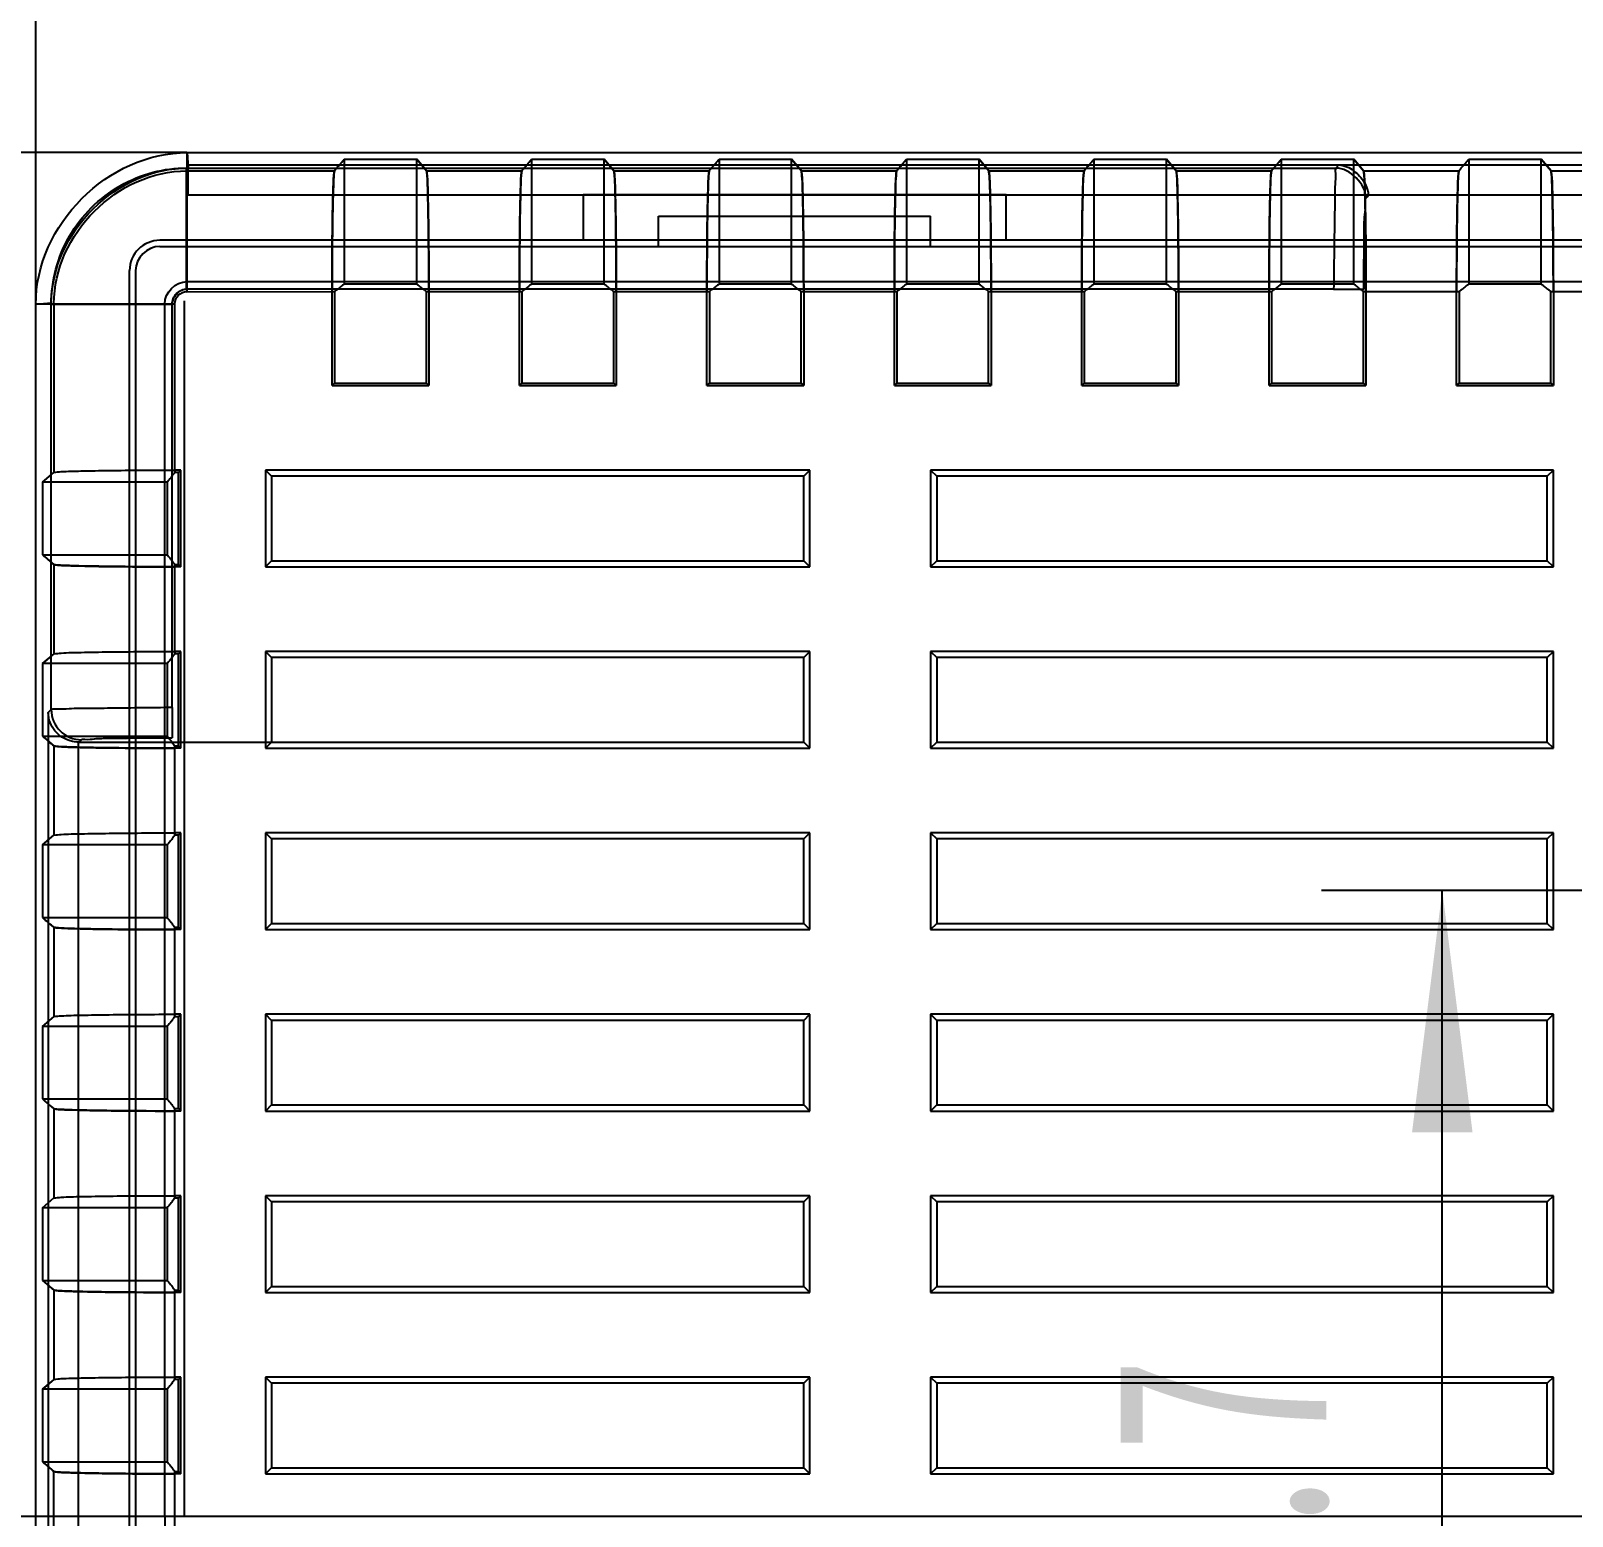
# Model space of a CAD drawing. Header units: millimetres. Extents: x 29 to 396, y -34 to 225.
# Drawn here: x 61.98 to 87.48, y 148.59 to 173.16 of the extents above; entities that cross this region are included whole.
import ezdxf

# ---------------------------------------------------------------- set-up
doc = ezdxf.new("R2010")
doc.units = ezdxf.units.MM
doc.linetypes.add('EB_DASHDOT', pattern=[39, 30, -3, 3, -3])
doc.layers.get('0').update_dxf_attribs({"lineweight": 0})
for name, color, linetype, lineweight in [('CAXA0', 7, 'Continuous', 70), ('CAXA1', 1, 'EB_DASHDOT', 25), ('CAXA4', 3, 'Continuous', 25)]:
    doc.layers.add(name, color=color, linetype=linetype, lineweight=lineweight)
doc.styles.add('标准', font='', dxfattribs={"width": 0.667})
doc.styles.get('标准').set_extended_font_data('FangSong_GB2312')
doc.dimstyles.new('标准', dxfattribs={"dimtxt": 3.5, "dimasz": 4, "dimexe": 2, "dimexo": 0, "dimtad": 1, "dimdsep": 46, "dimtxsty": '标准', "dimcen": 0, "dimdle": 6, "dimazin": 2, "dimtfac": 1, "dimtdec": 3, "dimtmove": 0, "dimatfit": 3, "dimfxl": 0, "dimtolj": 1, "dimtzin": 0, "dimarcsym": 0})

# ---------------------------------------------------------------- blocks, each defined once
blk = doc.blocks.new('*CAXBLOCK01')
at = {"layer": 'CAXA0', "linetype": 'Continuous', "lineweight": 25}
for points in [[(62.064, 175.714), (66.064, 175.214), (66.064, 176.214)], [(127.164, 175.714), (123.164, 175.214), (123.164, 176.214)]]:
    blk.add_hatch(color=0, dxfattribs=at).paths.add_polyline_path(points, flags=0)
at = {"layer": 'CAXA0', "color": 0, "linetype": 'Continuous', "lineweight": 25}
for p, q in [((62.064, 168.641), (62.064, 177.714)), ((127.164, 168.641), (127.164, 177.714)), ((62.064, 175.714), (127.164, 175.714))]:
    blk.add_line(p, q, dxfattribs=at)
at = {"layer": 'CAXA0', "color": 0, "linetype": 'Continuous', "lineweight": 25, "insert": (90.89, 181.134), "char_height": 3.5, "attachment_point": 1, "style": '标准'}
blk.add_mtext('\\fFangSong_GB2312|b0|i0|p34;65.1', dxfattribs=at)
blk = doc.blocks.new('*CAXBLOCK12')
at = {"layer": 'CAXA0', "linetype": 'Continuous', "lineweight": 25}
for points in [[(59.877, 171.141), (59.377, 167.141), (60.377, 167.141)], [(59.877, 126.041), (59.377, 130.041), (60.377, 130.041)]]:
    blk.add_hatch(color=0, dxfattribs=at).paths.add_polyline_path(points, flags=0)
at = {"layer": 'CAXA0', "color": 0, "linetype": 'Continuous', "lineweight": 25}
for p, q in [((64.564, 171.141), (57.877, 171.141)), ((59.877, 171.141), (59.877, 126.041)), ((64.564, 126.041), (57.877, 126.041))]:
    blk.add_line(p, q, dxfattribs=at)
at = {"layer": 'CAXA0', "color": 0, "linetype": 'Continuous', "lineweight": 25, "insert": (54.457, 144.868), "char_height": 3.5, "attachment_point": 1, "rotation": 90, "style": '标准'}
blk.add_mtext('\\fFangSong_GB2312|b0|i0|p34;45.1', dxfattribs=at)
blk = doc.blocks.new('*CAXBLOCK56')
at = {"layer": 'CAXA0', "linetype": 'Continuous', "lineweight": 25}
for points in [[(85.327, 158.941), (85.827, 154.941), (84.827, 154.941)], [(85.327, 138.241), (85.827, 142.241), (84.827, 142.241)]]:
    blk.add_hatch(color=0, dxfattribs=at).paths.add_polyline_path(points, flags=0)
at = {"layer": 'CAXA0', "color": 0, "linetype": 'Continuous', "lineweight": 25}
for p, q in [((88.764, 158.941), (83.327, 158.941)), ((85.327, 138.241), (85.327, 158.941)), ((88.764, 138.241), (83.327, 138.241))]:
    blk.add_line(p, q, dxfattribs=at)
at = {"layer": 'CAXA0', "color": 0, "linetype": 'Continuous', "lineweight": 25, "insert": (79.907, 144.868), "char_height": 3.5, "attachment_point": 1, "rotation": 90, "style": '标准'}
blk.add_mtext('\\fFangSong_GB2312|b0|i0|p34;20.7', dxfattribs=at)

msp = doc.modelspace()

# ---------------------------------------------------------------- linework, layer by layer
at = {"color": 0, "linetype": 'Continuous', "lineweight": 25}
for p, q in [((64.564, 171.141), (64.564, 170.84)), ((64.564, 171.141), (124.664, 171.141)), ((64.589, 170.886), (64.573, 171.141)), ((64.567, 168.886), (64.555, 170.886)), ((64.555, 168.886), (64.555, 170.886)), ((64.555, 170.886), (83.564, 170.886)), ((64.564, 170.84), (64.564, 168.841)), ((64.564, 170.84), (67.001, 170.84)), ((64.585, 170.437), (64.585, 170.937)), ((64.585, 170.937), (120.095, 170.937)), ((67.164, 171.032), (67.164, 168.968)), ((67.164, 171.032), (68.364, 171.032)), ((68.364, 168.968), (68.364, 171.032)), ((68.526, 170.84), (68.364, 171.032)), ((68.364, 171.032), (68.526, 170.84)), ((68.526, 170.84), (70.101, 170.84)), ((70.264, 171.032), (70.264, 168.968)), ((70.264, 171.032), (71.464, 171.032)), ((71.464, 168.968), (71.464, 171.032)), ((71.626, 170.84), (71.464, 171.032)), ((71.464, 171.032), (71.626, 170.84)), ((71.626, 170.84), (73.201, 170.84)), ((73.364, 171.032), (73.364, 168.968)), ((73.364, 171.032), (74.564, 171.032)), ((74.564, 168.968), (74.564, 171.032)), ((74.726, 170.84), (74.564, 171.032)), ((74.564, 171.032), (74.726, 170.84)), ((74.726, 170.84), (76.301, 170.84)), ((76.464, 171.032), (76.464, 168.968)), ((76.464, 171.032), (77.664, 171.032)), ((77.664, 168.968), (77.664, 171.032)), ((77.826, 170.84), (77.664, 171.032)), ((77.664, 171.032), (77.826, 170.84)), ((77.826, 170.84), (79.401, 170.84)), ((79.564, 171.032), (79.564, 168.968)), ((79.564, 171.032), (80.764, 171.032)), ((80.764, 168.968), (80.764, 171.032)), ((80.926, 170.84), (80.764, 171.032)), ((80.764, 171.032), (80.926, 170.84)), ((80.926, 170.84), (82.501, 170.84)), ((82.664, 171.032), (82.664, 168.968)), ((82.664, 171.032), (83.864, 171.032)), ((83.564, 170.886), (83.615, 170.937)), ((83.864, 168.968), (83.864, 171.032)), ((84.026, 170.84), (83.864, 171.032)), ((83.864, 171.032), (84.026, 170.84)), ((84.026, 170.84), (85.601, 170.84)), ((85.764, 171.032), (85.764, 168.968)), ((85.764, 171.032), (86.964, 171.032)), ((86.964, 168.968), (86.964, 171.032)), ((87.126, 170.84), (86.964, 171.032)), ((86.964, 171.032), (87.126, 170.84)), ((87.126, 170.84), (87.807, 170.84)), ((119.608, 170.437), (64.585, 170.437)), ((71.114, 170.441), (71.114, 169.691)), ((78.114, 170.441), (71.114, 170.441)), ((78.114, 169.691), (78.114, 170.441)), ((84.064, 170.386), (84.104, 170.426)), ((72.364, 169.591), (72.364, 170.091)), ((72.364, 170.091), (76.864, 170.091)), ((76.864, 169.591), (76.864, 170.091)), ((125.114, 169.691), (64.114, 169.691)), ((64.114, 169.591), (125.114, 169.591)), ((63.614, 127.991), (63.614, 169.191)), ((63.714, 169.191), (63.714, 148.591)), ((64.349, 168.756), (64.431, 168.845)), ((64.431, 168.845), (64.498, 168.876)), ((64.498, 168.876), (64.571, 168.886)), ((83.53, 168.886), (64.555, 168.886)), ((64.564, 169.008), (89.114, 169.008)), ((64.564, 168.841), (67.004, 168.843)), ((66.964, 167.291), (66.964, 168.941)), ((67.004, 168.843), (67.004, 167.331)), ((68.364, 168.968), (67.164, 168.968)), ((68.523, 167.331), (68.523, 168.843)), ((68.523, 168.843), (70.104, 168.843)), ((68.564, 168.941), (68.564, 167.291)), ((70.064, 167.291), (70.064, 168.941)), ((70.104, 168.843), (70.104, 167.331)), ((71.464, 168.968), (70.264, 168.968)), ((71.623, 167.331), (71.623, 168.843)), ((71.623, 168.843), (73.204, 168.843)), ((71.664, 168.941), (71.664, 167.291)), ((73.164, 167.291), (73.164, 168.941)), ((73.204, 168.843), (73.204, 167.331)), ((74.564, 168.968), (73.364, 168.968)), ((74.723, 167.331), (74.723, 168.843)), ((74.723, 168.843), (76.304, 168.843)), ((74.764, 168.941), (74.764, 167.291)), ((76.264, 167.291), (76.264, 168.941)), ((76.304, 168.843), (76.304, 167.331)), ((77.664, 168.968), (76.464, 168.968)), ((77.823, 167.331), (77.823, 168.843)), ((77.823, 168.843), (79.404, 168.843)), ((77.864, 168.941), (77.864, 167.291)), ((79.364, 167.291), (79.364, 168.941)), ((79.404, 168.843), (79.404, 167.331)), ((80.764, 168.968), (79.564, 168.968)), ((80.923, 167.331), (80.923, 168.843)), ((80.923, 168.843), (82.504, 168.843)), ((80.964, 168.941), (80.964, 167.291)), ((82.464, 167.291), (82.464, 168.941)), ((82.504, 168.843), (82.504, 167.331)), ((83.864, 168.968), (82.664, 168.968)), ((83.53, 168.886), (84.03, 168.886)), ((84.023, 167.331), (84.023, 168.843)), ((84.023, 168.843), (85.604, 168.843)), ((84.064, 168.941), (84.064, 167.291)), ((85.564, 167.291), (85.564, 168.941)), ((85.604, 168.843), (85.604, 167.331)), ((86.964, 168.968), (85.764, 168.968)), ((87.123, 167.331), (87.123, 168.843)), ((87.123, 168.843), (88.814, 168.843)), ((87.164, 168.941), (87.164, 167.291)), ((62.319, 168.65), (62.064, 168.632)), ((62.064, 128.541), (62.064, 168.641)), ((62.064, 168.641), (64.364, 168.641)), ((62.319, 161.931), (62.319, 168.65)), ((64.318, 168.632), (62.319, 168.632)), ((62.364, 168.641), (62.364, 165.853)), ((64.197, 148.591), (64.197, 168.641)), ((64.318, 168.65), (64.349, 168.756)), ((64.318, 161.964), (64.318, 168.65)), ((64.362, 165.851), (64.362, 168.641)), ((64.516, 168.688), (64.516, 148.591)), ((66.964, 167.291), (67.004, 167.331)), ((66.964, 167.291), (68.564, 167.291)), ((67.004, 167.331), (68.523, 167.331)), ((68.523, 167.331), (68.564, 167.291)), ((70.064, 167.291), (70.104, 167.331)), ((70.064, 167.291), (71.664, 167.291)), ((70.104, 167.331), (71.623, 167.331)), ((71.623, 167.331), (71.664, 167.291)), ((73.164, 167.291), (73.204, 167.331)), ((73.164, 167.291), (74.764, 167.291)), ((73.204, 167.331), (74.723, 167.331)), ((74.723, 167.331), (74.764, 167.291)), ((76.264, 167.291), (76.304, 167.331)), ((76.264, 167.291), (77.864, 167.291)), ((76.304, 167.331), (77.823, 167.331)), ((77.823, 167.331), (77.864, 167.291)), ((79.364, 167.291), (79.404, 167.331)), ((79.364, 167.291), (80.964, 167.291)), ((79.404, 167.331), (80.923, 167.331)), ((80.923, 167.331), (80.964, 167.291)), ((82.464, 167.291), (82.504, 167.331)), ((82.464, 167.291), (84.064, 167.291)), ((82.504, 167.331), (84.023, 167.331)), ((84.023, 167.331), (84.064, 167.291)), ((85.564, 167.291), (85.604, 167.331)), ((85.564, 167.291), (87.164, 167.291)), ((85.604, 167.331), (87.123, 167.331)), ((87.123, 167.331), (87.164, 167.291)), ((62.173, 165.691), (62.364, 165.854)), ((64.423, 165.851), (64.362, 165.851)), ((64.464, 165.891), (64.364, 165.891)), ((64.464, 165.891), (64.423, 165.851)), ((64.423, 164.331), (64.423, 165.851)), ((64.464, 164.291), (64.464, 165.891)), ((65.864, 165.891), (65.864, 164.291)), ((65.964, 165.791), (65.864, 165.891)), ((74.864, 165.891), (65.864, 165.891)), ((65.964, 165.791), (65.964, 164.391)), ((74.764, 165.791), (65.964, 165.791)), ((74.764, 165.791), (74.864, 165.891)), ((74.764, 164.391), (74.764, 165.791)), ((74.864, 164.291), (74.864, 165.891)), ((76.864, 165.891), (76.864, 164.291)), ((76.864, 165.891), (76.964, 165.791)), ((87.164, 165.891), (76.864, 165.891)), ((76.964, 165.791), (76.964, 164.391)), ((87.064, 165.791), (76.964, 165.791)), ((87.164, 165.891), (87.064, 165.791)), ((87.064, 164.391), (87.064, 165.791)), ((87.164, 164.291), (87.164, 165.891)), ((62.173, 165.691), (62.173, 164.491)), ((64.236, 165.691), (62.173, 165.691)), ((64.236, 165.691), (64.236, 164.491)), ((62.173, 164.491), (62.364, 164.329)), ((62.173, 164.491), (64.236, 164.491)), ((62.364, 164.329), (62.364, 162.853)), ((64.464, 164.291), (64.264, 164.291)), ((64.362, 162.851), (64.362, 164.331)), ((64.362, 164.331), (64.423, 164.331)), ((64.464, 164.291), (64.423, 164.331)), ((65.964, 164.391), (65.864, 164.291)), ((65.864, 164.291), (74.864, 164.291)), ((65.964, 164.391), (74.764, 164.391)), ((74.764, 164.391), (74.864, 164.291)), ((76.864, 164.291), (76.964, 164.391)), ((76.864, 164.291), (87.164, 164.291)), ((76.964, 164.391), (87.064, 164.391)), ((87.164, 164.291), (87.064, 164.391)), ((62.173, 162.691), (62.365, 162.854)), ((62.364, 162.853), (62.173, 162.691)), ((62.173, 162.691), (62.173, 161.491)), ((64.236, 162.691), (62.173, 162.691)), ((64.236, 162.691), (64.236, 161.491)), ((64.423, 162.851), (64.362, 162.851)), ((64.464, 162.891), (64.364, 162.891)), ((64.464, 162.891), (64.423, 162.851)), ((64.423, 161.331), (64.423, 162.851)), ((64.464, 161.291), (64.464, 162.891)), ((65.864, 162.891), (65.864, 161.291)), ((65.964, 162.791), (65.864, 162.891)), ((74.864, 162.891), (65.864, 162.891)), ((65.964, 162.791), (65.964, 161.391)), ((74.764, 162.791), (65.964, 162.791)), ((74.764, 162.791), (74.864, 162.891)), ((74.764, 161.391), (74.764, 162.791)), ((74.864, 161.291), (74.864, 162.891)), ((76.864, 162.891), (76.864, 161.291)), ((76.864, 162.891), (76.964, 162.791)), ((87.164, 162.891), (76.864, 162.891)), ((76.964, 162.791), (76.964, 161.391)), ((87.064, 162.791), (76.964, 162.791)), ((87.164, 162.891), (87.064, 162.791)), ((87.064, 161.391), (87.064, 162.791)), ((87.164, 161.291), (87.164, 162.891)), ((62.268, 161.88), (62.319, 161.931)), ((64.318, 161.964), (64.318, 161.465)), ((62.268, 161.88), (62.268, 135.302)), ((62.173, 161.491), (62.364, 161.329)), ((62.173, 161.491), (64.236, 161.491)), ((62.768, 161.391), (67.934, 161.391)), ((62.768, 135.791), (62.768, 161.391)), ((62.779, 161.391), (62.819, 161.431)), ((65.964, 161.391), (65.864, 161.291)), ((67.934, 161.391), (74.764, 161.391)), ((74.764, 161.391), (74.864, 161.291)), ((76.864, 161.291), (76.964, 161.391)), ((76.964, 161.391), (87.064, 161.391)), ((87.164, 161.291), (87.064, 161.391)), ((62.364, 161.329), (62.364, 159.854)), ((64.464, 161.291), (64.264, 161.291)), ((64.362, 159.851), (64.362, 161.331)), ((64.362, 161.331), (64.423, 161.331)), ((64.464, 161.291), (64.423, 161.331)), ((65.864, 161.291), (74.864, 161.291)), ((76.864, 161.291), (87.164, 161.291)), ((62.173, 159.691), (62.364, 159.854)), ((64.423, 159.851), (64.362, 159.851)), ((64.464, 159.891), (64.364, 159.891)), ((64.464, 159.891), (64.423, 159.851)), ((64.423, 158.331), (64.423, 159.851)), ((64.464, 158.291), (64.464, 159.891)), ((65.864, 159.891), (65.864, 158.291)), ((65.964, 159.791), (65.864, 159.891)), ((74.864, 159.891), (65.864, 159.891)), ((74.764, 159.791), (74.864, 159.891)), ((74.864, 158.291), (74.864, 159.891)), ((76.864, 159.891), (76.864, 158.291)), ((76.864, 159.891), (76.964, 159.791)), ((87.164, 159.891), (76.864, 159.891)), ((87.164, 159.891), (87.064, 159.791)), ((87.164, 158.291), (87.164, 159.891)), ((62.173, 159.691), (62.173, 158.491)), ((64.236, 159.691), (62.173, 159.691)), ((64.236, 159.691), (64.236, 158.491)), ((65.964, 159.791), (65.964, 158.391)), ((74.764, 159.791), (65.964, 159.791)), ((74.764, 158.391), (74.764, 159.791)), ((76.964, 159.791), (76.964, 158.391)), ((87.064, 159.791), (76.964, 159.791)), ((87.064, 158.391), (87.064, 159.791)), ((62.173, 158.491), (62.364, 158.329)), ((62.173, 158.491), (64.236, 158.491)), ((62.364, 158.329), (62.364, 156.854)), ((64.362, 156.851), (64.362, 158.331)), ((64.362, 158.331), (64.423, 158.331)), ((64.464, 158.291), (64.423, 158.331)), ((65.964, 158.391), (65.864, 158.291)), ((65.964, 158.391), (74.764, 158.391)), ((74.764, 158.391), (74.864, 158.291)), ((76.864, 158.291), (76.964, 158.391)), ((76.964, 158.391), (87.064, 158.391)), ((87.164, 158.291), (87.064, 158.391)), ((64.464, 158.291), (64.264, 158.291)), ((65.864, 158.291), (74.864, 158.291)), ((76.864, 158.291), (87.164, 158.291)), ((62.173, 156.691), (62.365, 156.854)), ((62.364, 156.853), (62.173, 156.691)), ((64.423, 156.851), (64.362, 156.851)), ((64.464, 156.891), (64.364, 156.891)), ((64.464, 156.891), (64.423, 156.851)), ((64.423, 155.331), (64.423, 156.851)), ((64.464, 155.291), (64.464, 156.891)), ((65.864, 156.891), (65.864, 155.291)), ((65.964, 156.791), (65.864, 156.891)), ((74.864, 156.891), (65.864, 156.891)), ((65.964, 156.791), (65.964, 155.391)), ((74.764, 156.791), (65.964, 156.791)), ((74.764, 156.791), (74.864, 156.891)), ((74.764, 155.391), (74.764, 156.791)), ((74.864, 155.291), (74.864, 156.891)), ((76.864, 156.891), (76.864, 155.291)), ((76.864, 156.891), (76.964, 156.791)), ((87.164, 156.891), (76.864, 156.891)), ((76.964, 156.791), (76.964, 155.391)), ((87.064, 156.791), (76.964, 156.791)), ((87.164, 156.891), (87.064, 156.791)), ((87.064, 155.391), (87.064, 156.791)), ((87.164, 155.291), (87.164, 156.891)), ((62.173, 156.691), (62.173, 155.491)), ((64.236, 156.691), (62.173, 156.691)), ((64.236, 156.691), (64.236, 155.491)), ((62.173, 155.491), (62.364, 155.329)), ((62.173, 155.491), (64.236, 155.491)), ((62.364, 155.329), (62.364, 153.854)), ((64.464, 155.291), (64.264, 155.291)), ((64.362, 153.851), (64.362, 155.331)), ((64.362, 155.331), (64.423, 155.331)), ((64.464, 155.291), (64.423, 155.331)), ((65.964, 155.391), (65.864, 155.291)), ((65.864, 155.291), (74.864, 155.291)), ((65.964, 155.391), (74.764, 155.391)), ((74.764, 155.391), (74.864, 155.291)), ((76.864, 155.291), (76.964, 155.391)), ((76.864, 155.291), (87.164, 155.291)), ((76.964, 155.391), (87.064, 155.391)), ((87.164, 155.291), (87.064, 155.391)), ((62.173, 153.691), (62.364, 153.854)), ((64.423, 153.851), (64.362, 153.851)), ((64.464, 153.891), (64.364, 153.891)), ((64.464, 153.891), (64.423, 153.851)), ((64.423, 152.331), (64.423, 153.851)), ((64.464, 152.291), (64.464, 153.891)), ((65.864, 153.891), (65.864, 152.291)), ((65.964, 153.791), (65.864, 153.891)), ((74.864, 153.891), (65.864, 153.891)), ((65.964, 153.791), (65.964, 152.391)), ((74.764, 153.791), (65.964, 153.791)), ((74.764, 153.791), (74.864, 153.891)), ((74.764, 152.391), (74.764, 153.791)), ((74.864, 152.291), (74.864, 153.891)), ((76.864, 153.891), (76.864, 152.291)), ((76.864, 153.891), (76.964, 153.791)), ((87.164, 153.891), (76.864, 153.891)), ((76.964, 153.791), (76.964, 152.391)), ((87.064, 153.791), (76.964, 153.791)), ((87.164, 153.891), (87.064, 153.791)), ((87.064, 152.391), (87.064, 153.791)), ((87.164, 152.291), (87.164, 153.891)), ((62.173, 153.691), (62.173, 152.491)), ((64.236, 153.691), (62.173, 153.691)), ((64.236, 153.691), (64.236, 152.491)), ((62.173, 152.491), (62.364, 152.329)), ((62.173, 152.491), (64.236, 152.491)), ((62.364, 152.329), (62.364, 150.854)), ((64.464, 152.291), (64.264, 152.291)), ((64.362, 150.851), (64.362, 152.331)), ((64.362, 152.331), (64.423, 152.331)), ((64.464, 152.291), (64.423, 152.331)), ((65.964, 152.391), (65.864, 152.291)), ((65.864, 152.291), (74.864, 152.291)), ((65.964, 152.391), (74.764, 152.391)), ((74.764, 152.391), (74.864, 152.291)), ((76.864, 152.291), (76.964, 152.391)), ((76.864, 152.291), (87.164, 152.291)), ((76.964, 152.391), (87.064, 152.391)), ((87.164, 152.291), (87.064, 152.391)), ((62.173, 150.691), (62.365, 150.854)), ((62.364, 150.853), (62.173, 150.691)), ((62.173, 150.691), (62.173, 149.491)), ((64.236, 150.691), (62.173, 150.691)), ((64.236, 150.691), (64.236, 149.491)), ((64.423, 150.851), (64.362, 150.851)), ((64.464, 150.891), (64.364, 150.891)), ((64.464, 150.891), (64.423, 150.851)), ((64.423, 149.331), (64.423, 150.851)), ((64.464, 149.291), (64.464, 150.891)), ((65.864, 150.891), (65.864, 149.291)), ((65.964, 150.791), (65.864, 150.891)), ((74.864, 150.891), (65.864, 150.891)), ((65.964, 150.791), (65.964, 149.391)), ((74.764, 150.791), (65.964, 150.791)), ((74.764, 150.791), (74.864, 150.891)), ((74.764, 149.391), (74.764, 150.791)), ((74.864, 149.291), (74.864, 150.891)), ((76.864, 150.891), (76.864, 149.291)), ((76.864, 150.891), (76.964, 150.791)), ((87.164, 150.891), (76.864, 150.891)), ((76.964, 150.791), (76.964, 149.391)), ((87.064, 150.791), (76.964, 150.791)), ((87.164, 150.891), (87.064, 150.791)), ((87.064, 149.391), (87.064, 150.791)), ((87.164, 149.291), (87.164, 150.891)), ((62.173, 149.491), (62.364, 149.329)), ((62.173, 149.491), (64.236, 149.491)), ((62.364, 147.853), (62.364, 149.329)), ((64.464, 149.291), (64.264, 149.291)), ((64.362, 147.851), (64.362, 149.331)), ((64.362, 149.331), (64.423, 149.331)), ((64.464, 149.291), (64.423, 149.331)), ((65.964, 149.391), (65.864, 149.291)), ((65.864, 149.291), (74.864, 149.291)), ((65.964, 149.391), (74.764, 149.391)), ((74.764, 149.391), (74.864, 149.291)), ((76.864, 149.291), (76.964, 149.391)), ((76.864, 149.291), (87.164, 149.291)), ((76.964, 149.391), (87.064, 149.391)), ((87.164, 149.291), (87.064, 149.391)), ((63.714, 148.591), (63.714, 127.991)), ((64.197, 148.591), (64.197, 128.541))]:
    msp.add_line(p, q, dxfattribs=at)
for centre, radius, start, end in [((64.114, 169.191), 0.5, 90, 180), ((65.593, 168.333), 5.144, 228.3221, 231.125), ((62.819, 161.931), 0.5, 180.036, 269.964), ((65.593, 165.333), 5.144, 228.3214, 231.1251), ((65.593, 162.333), 5.144, 228.3221, 231.125), ((65.593, 159.333), 5.144, 228.3214, 231.1251), ((65.593, 156.333), 5.144, 228.3221, 231.125), ((65.593, 153.333), 5.144, 228.3214, 231.1251)]:
    msp.add_arc(centre, radius, start, end, dxfattribs=at)
for points in [[(62.064, 168.632), (62.061, 169.946), (63.258, 171.144), (64.573, 171.141)], [(62.319, 168.65), (62.326, 169.83), (63.408, 170.896), (64.589, 170.886)], [(62.364, 168.641), (62.364, 169.793), (63.412, 170.84), (64.564, 170.84)], [(84.064, 170.386), (84.063, 170.622), (83.799, 170.886), (83.564, 170.886)], [(64.114, 169.591), (63.904, 169.591), (63.714, 169.4), (63.714, 169.191)], [(64.197, 168.641), (64.197, 168.833), (64.372, 169.008), (64.564, 169.008)], [(64.362, 168.641), (64.362, 168.747), (64.458, 168.843), (64.564, 168.843)]]:
    msp.add_open_spline(points, degree=3, dxfattribs=at)
for points, knots in [([(62.319, 168.632), (62.318, 168.827), (62.37, 169.221), (62.596, 169.773), (62.964, 170.249), (63.443, 170.613), (63.986, 170.839), (64.37, 170.888), (64.555, 170.886)], [0, 0, 0, 0, 0.585031, 1.175742, 1.770137, 2.369187, 2.959326, 3.514869, 3.514869, 3.514869, 3.514869]), ([(66.964, 168.941), (66.964, 169.115), (66.965, 169.444), (66.969, 169.901), (66.974, 170.272), (66.983, 170.549), (66.987, 170.726), (66.997, 170.814), (67.001, 170.84)], [0, 0, 0, 0, 0.52153, 0.987076, 1.371, 1.634652, 1.819317, 1.900395, 1.900395, 1.900395, 1.900395]), ([(67.001, 170.84), (66.998, 170.82), (66.989, 170.742), (66.985, 170.575), (66.976, 170.318), (66.971, 169.992), (66.966, 169.618), (66.964, 169.23), (66.963, 168.968), (66.964, 168.841)], [0, 0, 0, 0, 0.062456, 0.236049, 0.498809, 0.835703, 1.214519, 1.619877, 2.000324, 2.000324, 2.000324, 2.000324]), ([(67.001, 170.84), (67.019, 170.862), (67.055, 170.904), (67.109, 170.968), (67.145, 171.011), (67.164, 171.032)], [0, 0, 0, 0, 0.0832284, 0.1670032, 0.2512133, 0.2512133, 0.2512133, 0.2512133]), ([(68.564, 168.841), (68.564, 169.009), (68.563, 169.335), (68.559, 169.797), (68.554, 170.199), (68.546, 170.512), (68.542, 170.717), (68.53, 170.814), (68.526, 170.84)], [0, 0, 0, 0, 0.503628, 0.97806, 1.387123, 1.708248, 1.919289, 2.000447, 2.000447, 2.000447, 2.000447]), ([(68.526, 170.84), (68.531, 170.807), (68.544, 170.681), (68.548, 170.407), (68.558, 169.99), (68.562, 169.483), (68.563, 169.124), (68.564, 168.941)], [0, 0, 0, 0, 0.099692, 0.379837, 0.821077, 1.351633, 1.900091, 1.900091, 1.900091, 1.900091]), ([(70.064, 168.941), (70.064, 169.115), (70.065, 169.444), (70.069, 169.901), (70.074, 170.272), (70.083, 170.549), (70.087, 170.726), (70.097, 170.814), (70.101, 170.84)], [0, 0, 0, 0, 0.52153, 0.987076, 1.371, 1.634652, 1.819317, 1.900395, 1.900395, 1.900395, 1.900395]), ([(70.101, 170.84), (70.097, 170.815), (70.086, 170.723), (70.082, 170.526), (70.073, 170.218), (70.068, 169.818), (70.064, 169.348), (70.064, 169.014), (70.064, 168.841)], [0, 0, 0, 0, 0.0765, 0.278488, 0.591535, 0.999243, 1.480639, 2.000454, 2.000454, 2.000454, 2.000454]), ([(70.101, 170.84), (70.119, 170.862), (70.155, 170.904), (70.209, 170.968), (70.245, 171.011), (70.264, 171.032)], [0, 0, 0, 0, 0.0832284, 0.1670032, 0.2512133, 0.2512133, 0.2512133, 0.2512133]), ([(71.664, 168.841), (71.664, 169.009), (71.663, 169.335), (71.659, 169.797), (71.654, 170.199), (71.646, 170.512), (71.642, 170.717), (71.63, 170.814), (71.626, 170.84)], [0, 0, 0, 0, 0.503628, 0.97806, 1.387123, 1.708248, 1.919289, 2.000447, 2.000447, 2.000447, 2.000447]), ([(71.626, 170.84), (71.631, 170.807), (71.644, 170.681), (71.648, 170.407), (71.658, 169.99), (71.662, 169.483), (71.663, 169.124), (71.664, 168.941)], [0, 0, 0, 0, 0.099692, 0.379837, 0.821077, 1.351633, 1.900091, 1.900091, 1.900091, 1.900091]), ([(73.164, 168.941), (73.164, 169.115), (73.165, 169.444), (73.169, 169.901), (73.174, 170.272), (73.183, 170.549), (73.187, 170.726), (73.197, 170.814), (73.201, 170.84)], [0, 0, 0, 0, 0.52153, 0.987076, 1.371, 1.634652, 1.819317, 1.900395, 1.900395, 1.900395, 1.900395]), ([(73.201, 170.84), (73.197, 170.815), (73.186, 170.723), (73.182, 170.526), (73.173, 170.218), (73.168, 169.818), (73.164, 169.348), (73.164, 169.014), (73.164, 168.841)], [0, 0, 0, 0, 0.0765, 0.278488, 0.591535, 0.999243, 1.480639, 2.000454, 2.000454, 2.000454, 2.000454]), ([(73.201, 170.84), (73.219, 170.862), (73.255, 170.904), (73.309, 170.968), (73.345, 171.011), (73.364, 171.032)], [0, 0, 0, 0, 0.0832284, 0.1670032, 0.2512133, 0.2512133, 0.2512133, 0.2512133]), ([(74.764, 168.841), (74.764, 169.009), (74.763, 169.335), (74.759, 169.797), (74.755, 170.199), (74.746, 170.512), (74.742, 170.717), (74.73, 170.814), (74.726, 170.84)], [0, 0, 0, 0, 0.503628, 0.97806, 1.387123, 1.708248, 1.919289, 2.000447, 2.000447, 2.000447, 2.000447]), ([(74.726, 170.84), (74.731, 170.807), (74.744, 170.681), (74.748, 170.407), (74.758, 169.99), (74.762, 169.483), (74.763, 169.124), (74.764, 168.941)], [0, 0, 0, 0, 0.099692, 0.379837, 0.821077, 1.351633, 1.900091, 1.900091, 1.900091, 1.900091]), ([(76.264, 168.941), (76.264, 169.115), (76.265, 169.444), (76.269, 169.901), (76.274, 170.272), (76.283, 170.549), (76.287, 170.726), (76.297, 170.814), (76.301, 170.84)], [0, 0, 0, 0, 0.52153, 0.987076, 1.371, 1.634652, 1.819317, 1.900395, 1.900395, 1.900395, 1.900395]), ([(76.301, 170.84), (76.297, 170.815), (76.286, 170.723), (76.282, 170.526), (76.273, 170.218), (76.268, 169.818), (76.264, 169.348), (76.264, 169.014), (76.264, 168.841)], [0, 0, 0, 0, 0.0765, 0.278488, 0.591535, 0.999243, 1.480639, 2.000454, 2.000454, 2.000454, 2.000454]), ([(76.301, 170.84), (76.319, 170.862), (76.355, 170.904), (76.409, 170.968), (76.445, 171.011), (76.464, 171.032)], [0, 0, 0, 0, 0.0832284, 0.1670032, 0.2512133, 0.2512133, 0.2512133, 0.2512133]), ([(77.864, 168.841), (77.864, 169.009), (77.863, 169.335), (77.859, 169.797), (77.855, 170.199), (77.846, 170.512), (77.842, 170.717), (77.83, 170.814), (77.826, 170.84)], [0, 0, 0, 0, 0.503628, 0.97806, 1.387123, 1.708248, 1.919289, 2.000447, 2.000447, 2.000447, 2.000447]), ([(77.826, 170.84), (77.831, 170.807), (77.844, 170.681), (77.848, 170.407), (77.858, 169.99), (77.862, 169.483), (77.863, 169.124), (77.864, 168.941)], [0, 0, 0, 0, 0.099692, 0.379837, 0.821077, 1.351633, 1.900091, 1.900091, 1.900091, 1.900091]), ([(79.364, 168.941), (79.364, 169.115), (79.365, 169.444), (79.369, 169.901), (79.374, 170.272), (79.383, 170.549), (79.387, 170.726), (79.397, 170.814), (79.401, 170.84)], [0, 0, 0, 0, 0.52153, 0.987076, 1.371, 1.634652, 1.819317, 1.900395, 1.900395, 1.900395, 1.900395]), ([(79.401, 170.84), (79.397, 170.815), (79.386, 170.723), (79.382, 170.526), (79.373, 170.218), (79.368, 169.818), (79.364, 169.348), (79.364, 169.014), (79.364, 168.841)], [0, 0, 0, 0, 0.0765, 0.278488, 0.591535, 0.999243, 1.480639, 2.000454, 2.000454, 2.000454, 2.000454]), ([(79.401, 170.84), (79.419, 170.862), (79.455, 170.904), (79.509, 170.968), (79.545, 171.011), (79.564, 171.032)], [0, 0, 0, 0, 0.0832284, 0.1670032, 0.2512133, 0.2512133, 0.2512133, 0.2512133]), ([(80.964, 168.841), (80.964, 169.009), (80.963, 169.335), (80.959, 169.797), (80.955, 170.199), (80.946, 170.512), (80.942, 170.717), (80.93, 170.814), (80.926, 170.84)], [0, 0, 0, 0, 0.503628, 0.97806, 1.387123, 1.708248, 1.919289, 2.000447, 2.000447, 2.000447, 2.000447]), ([(80.926, 170.84), (80.931, 170.807), (80.944, 170.681), (80.948, 170.407), (80.958, 169.99), (80.962, 169.483), (80.963, 169.124), (80.964, 168.941)], [0, 0, 0, 0, 0.099692, 0.379837, 0.821077, 1.351633, 1.900091, 1.900091, 1.900091, 1.900091]), ([(82.464, 168.941), (82.464, 169.115), (82.465, 169.444), (82.469, 169.901), (82.474, 170.272), (82.483, 170.549), (82.487, 170.726), (82.497, 170.814), (82.501, 170.84)], [0, 0, 0, 0, 0.52153, 0.987076, 1.371, 1.634652, 1.819317, 1.900395, 1.900395, 1.900395, 1.900395]), ([(82.501, 170.84), (82.497, 170.815), (82.486, 170.723), (82.482, 170.526), (82.473, 170.218), (82.468, 169.818), (82.464, 169.348), (82.464, 169.014), (82.464, 168.841)], [0, 0, 0, 0, 0.0765, 0.278488, 0.591535, 0.999243, 1.480639, 2.000454, 2.000454, 2.000454, 2.000454]), ([(82.501, 170.84), (82.519, 170.862), (82.555, 170.904), (82.609, 170.968), (82.645, 171.011), (82.664, 171.032)], [0, 0, 0, 0, 0.0832284, 0.1670032, 0.2512133, 0.2512133, 0.2512133, 0.2512133]), ([(83.564, 170.886), (83.552, 170.863), (83.566, 170.766), (83.546, 170.577), (83.549, 170.271), (83.541, 169.872), (83.536, 169.399), (83.532, 169.062), (83.53, 168.886)], [0, 0, 0, 0, 0.077755, 0.273332, 0.581198, 0.989882, 1.472154, 1.99992, 1.99992, 1.99992, 1.99992]), ([(83.615, 170.937), (83.661, 170.936), (83.75, 170.913), (83.865, 170.845), (83.961, 170.757), (84.037, 170.655), (84.089, 170.544), (84.104, 170.464), (84.104, 170.426)], [0, 0, 0, 0, 0.1375872, 0.2690307, 0.3984905, 0.5245098, 0.6479722, 0.7633788, 0.7633788, 0.7633788, 0.7633788]), ([(84.064, 168.841), (84.064, 169.009), (84.063, 169.335), (84.059, 169.797), (84.055, 170.199), (84.046, 170.512), (84.042, 170.717), (84.03, 170.814), (84.026, 170.84)], [0, 0, 0, 0, 0.503628, 0.97806, 1.387123, 1.708248, 1.919289, 2.000447, 2.000447, 2.000447, 2.000447]), ([(84.026, 170.84), (84.031, 170.807), (84.044, 170.681), (84.048, 170.407), (84.058, 169.99), (84.062, 169.483), (84.063, 169.124), (84.064, 168.941)], [0, 0, 0, 0, 0.099692, 0.379837, 0.821077, 1.351633, 1.900091, 1.900091, 1.900091, 1.900091]), ([(85.564, 168.941), (85.564, 169.115), (85.565, 169.444), (85.569, 169.901), (85.574, 170.272), (85.583, 170.549), (85.587, 170.726), (85.597, 170.814), (85.601, 170.84)], [0, 0, 0, 0, 0.52153, 0.987076, 1.371, 1.634652, 1.819317, 1.900395, 1.900395, 1.900395, 1.900395]), ([(85.601, 170.84), (85.597, 170.815), (85.586, 170.723), (85.582, 170.526), (85.573, 170.218), (85.568, 169.818), (85.564, 169.348), (85.564, 169.014), (85.564, 168.841)], [0, 0, 0, 0, 0.0765, 0.278488, 0.591535, 0.999243, 1.480639, 2.000454, 2.000454, 2.000454, 2.000454]), ([(85.601, 170.84), (85.619, 170.862), (85.655, 170.904), (85.709, 170.968), (85.745, 171.011), (85.764, 171.032)], [0, 0, 0, 0, 0.0832284, 0.1670032, 0.2512133, 0.2512133, 0.2512133, 0.2512133]), ([(87.126, 170.84), (87.131, 170.807), (87.144, 170.681), (87.148, 170.407), (87.158, 169.99), (87.162, 169.483), (87.163, 169.124), (87.164, 168.941)], [0, 0, 0, 0, 0.099692, 0.379837, 0.821077, 1.351633, 1.900091, 1.900091, 1.900091, 1.900091]), ([(87.164, 168.841), (87.164, 168.968), (87.163, 169.231), (87.161, 169.62), (87.156, 169.994), (87.151, 170.319), (87.142, 170.576), (87.138, 170.742), (87.129, 170.82), (87.126, 170.84)], [0, 0, 0, 0, 0.381638, 0.787649, 1.166921, 1.503422, 1.765294, 1.938197, 2.000324, 2.000324, 2.000324, 2.000324]), ([(84.03, 168.886), (84.03, 169.043), (84.029, 169.343), (84.041, 169.747), (84.031, 170.08), (84.069, 170.257), (84.043, 170.374), (84.064, 170.386)], [0, 0, 0, 0, 0.469116, 0.896786, 1.227233, 1.429529, 1.50062, 1.50062, 1.50062, 1.50062]), ([(64.318, 168.636), (64.318, 168.668), (64.331, 168.734), (64.388, 168.818), (64.47, 168.873), (64.536, 168.887), (64.567, 168.886)], [0, 0, 0, 0, 0.0974282, 0.1959932, 0.2953279, 0.3891782, 0.3891782, 0.3891782, 0.3891782]), ([(67.164, 168.968), (67.146, 168.954), (67.11, 168.927), (67.057, 168.885), (67.022, 168.857), (67.004, 168.843)], [0, 0, 0, 0, 0.0672609, 0.1349702, 0.2031327, 0.2031327, 0.2031327, 0.2031327]), ([(68.523, 168.843), (68.505, 168.857), (68.47, 168.885), (68.417, 168.927), (68.381, 168.954), (68.364, 168.968)], [0, 0, 0, 0, 0.0681625, 0.1358719, 0.2031327, 0.2031327, 0.2031327, 0.2031327]), ([(70.264, 168.968), (70.246, 168.954), (70.21, 168.927), (70.157, 168.885), (70.122, 168.857), (70.104, 168.843)], [0, 0, 0, 0, 0.0672609, 0.1349702, 0.2031327, 0.2031327, 0.2031327, 0.2031327]), ([(71.623, 168.843), (71.605, 168.857), (71.57, 168.885), (71.517, 168.927), (71.481, 168.954), (71.464, 168.968)], [0, 0, 0, 0, 0.0681625, 0.1358719, 0.2031327, 0.2031327, 0.2031327, 0.2031327]), ([(73.364, 168.968), (73.346, 168.954), (73.31, 168.927), (73.257, 168.885), (73.222, 168.857), (73.204, 168.843)], [0, 0, 0, 0, 0.0672609, 0.1349702, 0.2031327, 0.2031327, 0.2031327, 0.2031327]), ([(74.723, 168.843), (74.705, 168.857), (74.67, 168.885), (74.617, 168.927), (74.581, 168.954), (74.564, 168.968)], [0, 0, 0, 0, 0.0681625, 0.1358719, 0.2031327, 0.2031327, 0.2031327, 0.2031327]), ([(76.464, 168.968), (76.446, 168.954), (76.41, 168.927), (76.357, 168.885), (76.322, 168.857), (76.304, 168.843)], [0, 0, 0, 0, 0.0672609, 0.1349702, 0.2031327, 0.2031327, 0.2031327, 0.2031327]), ([(77.823, 168.843), (77.805, 168.857), (77.77, 168.885), (77.717, 168.927), (77.681, 168.954), (77.664, 168.968)], [0, 0, 0, 0, 0.0681625, 0.1358719, 0.2031327, 0.2031327, 0.2031327, 0.2031327]), ([(79.564, 168.968), (79.546, 168.954), (79.51, 168.927), (79.457, 168.885), (79.422, 168.857), (79.404, 168.843)], [0, 0, 0, 0, 0.0672609, 0.1349702, 0.2031327, 0.2031327, 0.2031327, 0.2031327]), ([(80.923, 168.843), (80.905, 168.857), (80.87, 168.885), (80.817, 168.927), (80.781, 168.954), (80.764, 168.968)], [0, 0, 0, 0, 0.0681625, 0.1358719, 0.2031327, 0.2031327, 0.2031327, 0.2031327]), ([(82.664, 168.968), (82.646, 168.954), (82.61, 168.927), (82.557, 168.885), (82.522, 168.857), (82.504, 168.843)], [0, 0, 0, 0, 0.0672609, 0.1349702, 0.2031327, 0.2031327, 0.2031327, 0.2031327]), ([(84.023, 168.843), (84.005, 168.857), (83.97, 168.885), (83.917, 168.927), (83.881, 168.954), (83.864, 168.968)], [0, 0, 0, 0, 0.0681625, 0.1358719, 0.2031327, 0.2031327, 0.2031327, 0.2031327]), ([(85.764, 168.968), (85.746, 168.954), (85.71, 168.927), (85.657, 168.885), (85.622, 168.857), (85.604, 168.843)], [0, 0, 0, 0, 0.0672609, 0.1349702, 0.2031327, 0.2031327, 0.2031327, 0.2031327]), ([(87.123, 168.843), (87.105, 168.857), (87.07, 168.885), (87.017, 168.927), (86.981, 168.954), (86.964, 168.968)], [0, 0, 0, 0, 0.0681625, 0.1358719, 0.2031327, 0.2031327, 0.2031327, 0.2031327]), ([(62.364, 165.854), (62.404, 165.859), (62.552, 165.873), (62.856, 165.877), (63.299, 165.886), (63.821, 165.89), (64.189, 165.891), (64.378, 165.891)], [0, 0, 0, 0, 0.119719, 0.446981, 0.91125, 1.447742, 2.014844, 2.014844, 2.014844, 2.014844]), ([(64.362, 165.851), (64.348, 165.833), (64.321, 165.797), (64.279, 165.744), (64.25, 165.709), (64.236, 165.691)], [0, 0, 0, 0, 0.0674531, 0.1351624, 0.2031294, 0.2031294, 0.2031294, 0.2031294]), ([(64.236, 164.491), (64.25, 164.473), (64.279, 164.438), (64.321, 164.385), (64.348, 164.349), (64.362, 164.331)], [0, 0, 0, 0, 0.0679671, 0.1356764, 0.2031294, 0.2031294, 0.2031294, 0.2031294]), ([(62.364, 164.329), (62.389, 164.325), (62.481, 164.313), (62.679, 164.31), (62.986, 164.3), (63.387, 164.296), (63.857, 164.292), (64.19, 164.291), (64.364, 164.291)], [0, 0, 0, 0, 0.076499, 0.278488, 0.591535, 0.999243, 1.480639, 2.000453, 2.000453, 2.000453, 2.000453]), ([(64.264, 164.291), (64.096, 164.291), (63.784, 164.292), (63.353, 164.296), (63.002, 164.301), (62.736, 164.306), (62.549, 164.314), (62.435, 164.317), (62.38, 164.325), (62.364, 164.328)], [0, 0, 0, 0, 0.503613, 0.936237, 1.291408, 1.558587, 1.733889, 1.853468, 1.90021, 1.90021, 1.90021, 1.90021]), ([(62.365, 162.854), (62.405, 162.859), (62.554, 162.873), (62.858, 162.877), (63.301, 162.886), (63.824, 162.89), (64.192, 162.891), (64.381, 162.891)], [0, 0, 0, 0, 0.121044, 0.449135, 0.913542, 1.449904, 2.016952, 2.016952, 2.016952, 2.016952]), ([(64.362, 162.851), (64.348, 162.833), (64.321, 162.797), (64.279, 162.744), (64.25, 162.709), (64.236, 162.691)], [0, 0, 0, 0, 0.0674531, 0.1351624, 0.2031294, 0.2031294, 0.2031294, 0.2031294]), ([(64.318, 161.964), (64.149, 161.962), (63.825, 161.958), (63.366, 161.954), (62.969, 161.946), (62.651, 161.95), (62.449, 161.928), (62.343, 161.944), (62.319, 161.931)], [0, 0, 0, 0, 0.509175, 0.969929, 1.377044, 1.702823, 1.916747, 1.999917, 1.999917, 1.999917, 1.999917]), ([(62.779, 161.391), (62.73, 161.391), (62.629, 161.406), (62.49, 161.47), (62.373, 161.576), (62.291, 161.716), (62.269, 161.824), (62.268, 161.88)], [0, 0, 0, 0, 0.1474486, 0.299724, 0.4544521, 0.6126552, 0.7788969, 0.7788969, 0.7788969, 0.7788969]), ([(62.819, 161.431), (62.829, 161.448), (62.921, 161.428), (63.056, 161.458), (63.299, 161.453), (63.596, 161.462), (63.944, 161.464), (64.191, 161.465), (64.318, 161.465)], [0, 0, 0, 0, 0.058817, 0.21686, 0.458697, 0.759103, 1.118559, 1.500635, 1.500635, 1.500635, 1.500635]), ([(64.236, 161.491), (64.25, 161.473), (64.279, 161.438), (64.321, 161.385), (64.348, 161.349), (64.362, 161.331)], [0, 0, 0, 0, 0.0679671, 0.1356764, 0.2031294, 0.2031294, 0.2031294, 0.2031294]), ([(62.364, 161.329), (62.389, 161.325), (62.481, 161.313), (62.679, 161.31), (62.986, 161.3), (63.387, 161.296), (63.857, 161.292), (64.19, 161.291), (64.364, 161.291)], [0, 0, 0, 0, 0.076499, 0.278488, 0.591535, 0.999243, 1.480639, 2.000453, 2.000453, 2.000453, 2.000453]), ([(64.264, 161.291), (64.096, 161.291), (63.784, 161.292), (63.354, 161.296), (63.002, 161.301), (62.737, 161.306), (62.549, 161.314), (62.435, 161.317), (62.38, 161.325), (62.365, 161.328)], [0, 0, 0, 0, 0.50319, 0.935523, 1.290541, 1.557702, 1.733175, 1.853009, 1.900151, 1.900151, 1.900151, 1.900151]), ([(62.364, 159.854), (62.404, 159.859), (62.552, 159.873), (62.856, 159.877), (63.299, 159.886), (63.821, 159.89), (64.189, 159.891), (64.378, 159.891)], [0, 0, 0, 0, 0.119719, 0.446981, 0.91125, 1.447742, 2.014844, 2.014844, 2.014844, 2.014844]), ([(64.362, 159.851), (64.348, 159.833), (64.321, 159.797), (64.279, 159.744), (64.25, 159.709), (64.236, 159.691)], [0, 0, 0, 0, 0.0674531, 0.1351624, 0.2031294, 0.2031294, 0.2031294, 0.2031294]), ([(62.364, 158.329), (62.389, 158.325), (62.481, 158.313), (62.679, 158.31), (62.986, 158.301), (63.387, 158.296), (63.857, 158.292), (64.19, 158.291), (64.364, 158.291)], [0, 0, 0, 0, 0.076499, 0.278488, 0.591535, 0.999243, 1.480639, 2.000453, 2.000453, 2.000453, 2.000453]), ([(64.264, 158.291), (64.096, 158.291), (63.784, 158.292), (63.353, 158.296), (63.002, 158.301), (62.736, 158.306), (62.549, 158.314), (62.435, 158.317), (62.38, 158.325), (62.364, 158.328)], [0, 0, 0, 0, 0.503613, 0.936237, 1.291408, 1.558587, 1.733889, 1.853468, 1.90021, 1.90021, 1.90021, 1.90021]), ([(64.236, 158.491), (64.25, 158.473), (64.279, 158.438), (64.321, 158.385), (64.348, 158.349), (64.362, 158.331)], [0, 0, 0, 0, 0.0679671, 0.1356764, 0.2031294, 0.2031294, 0.2031294, 0.2031294]), ([(62.365, 156.854), (62.405, 156.859), (62.554, 156.873), (62.858, 156.877), (63.301, 156.886), (63.824, 156.89), (64.192, 156.891), (64.381, 156.891)], [0, 0, 0, 0, 0.121044, 0.449135, 0.913542, 1.449904, 2.016952, 2.016952, 2.016952, 2.016952]), ([(64.362, 156.851), (64.348, 156.833), (64.321, 156.797), (64.279, 156.744), (64.25, 156.709), (64.236, 156.691)], [0, 0, 0, 0, 0.0674531, 0.1351624, 0.2031294, 0.2031294, 0.2031294, 0.2031294]), ([(62.364, 155.329), (62.389, 155.325), (62.481, 155.313), (62.679, 155.31), (62.986, 155.301), (63.387, 155.296), (63.857, 155.292), (64.19, 155.291), (64.364, 155.291)], [0, 0, 0, 0, 0.076499, 0.278488, 0.591535, 0.999243, 1.480639, 2.000453, 2.000453, 2.000453, 2.000453]), ([(64.264, 155.291), (64.096, 155.291), (63.784, 155.292), (63.354, 155.296), (63.002, 155.301), (62.737, 155.306), (62.549, 155.314), (62.435, 155.317), (62.38, 155.325), (62.365, 155.328)], [0, 0, 0, 0, 0.50319, 0.935523, 1.290541, 1.557702, 1.733175, 1.853009, 1.900151, 1.900151, 1.900151, 1.900151]), ([(64.236, 155.491), (64.25, 155.473), (64.279, 155.438), (64.321, 155.385), (64.348, 155.349), (64.362, 155.331)], [0, 0, 0, 0, 0.0679671, 0.1356764, 0.2031294, 0.2031294, 0.2031294, 0.2031294]), ([(62.364, 153.854), (62.404, 153.859), (62.552, 153.873), (62.856, 153.877), (63.299, 153.886), (63.821, 153.89), (64.189, 153.891), (64.378, 153.891)], [0, 0, 0, 0, 0.119719, 0.446981, 0.91125, 1.447742, 2.014844, 2.014844, 2.014844, 2.014844]), ([(64.362, 153.851), (64.348, 153.833), (64.321, 153.797), (64.279, 153.744), (64.25, 153.709), (64.236, 153.691)], [0, 0, 0, 0, 0.0674531, 0.1351624, 0.2031294, 0.2031294, 0.2031294, 0.2031294]), ([(64.236, 152.491), (64.25, 152.473), (64.279, 152.438), (64.321, 152.385), (64.348, 152.349), (64.362, 152.331)], [0, 0, 0, 0, 0.0679671, 0.1356764, 0.2031294, 0.2031294, 0.2031294, 0.2031294]), ([(62.364, 152.329), (62.389, 152.325), (62.481, 152.313), (62.679, 152.31), (62.986, 152.301), (63.387, 152.296), (63.857, 152.292), (64.19, 152.291), (64.364, 152.291)], [0, 0, 0, 0, 0.076499, 0.278488, 0.591535, 0.999243, 1.480639, 2.000453, 2.000453, 2.000453, 2.000453]), ([(64.264, 152.291), (64.096, 152.291), (63.784, 152.292), (63.353, 152.296), (63.002, 152.301), (62.736, 152.306), (62.549, 152.314), (62.435, 152.317), (62.38, 152.325), (62.364, 152.328)], [0, 0, 0, 0, 0.503613, 0.936237, 1.291408, 1.558587, 1.733889, 1.853468, 1.90021, 1.90021, 1.90021, 1.90021]), ([(62.365, 150.854), (62.405, 150.859), (62.554, 150.873), (62.858, 150.877), (63.301, 150.886), (63.824, 150.89), (64.192, 150.891), (64.381, 150.891)], [0, 0, 0, 0, 0.121044, 0.449135, 0.913542, 1.449904, 2.016952, 2.016952, 2.016952, 2.016952]), ([(64.362, 150.851), (64.348, 150.833), (64.321, 150.797), (64.279, 150.744), (64.25, 150.709), (64.236, 150.691)], [0, 0, 0, 0, 0.0674531, 0.1351624, 0.2031294, 0.2031294, 0.2031294, 0.2031294]), ([(64.236, 149.491), (64.25, 149.473), (64.279, 149.438), (64.321, 149.385), (64.348, 149.349), (64.362, 149.331)], [0, 0, 0, 0, 0.0679671, 0.1356764, 0.2031294, 0.2031294, 0.2031294, 0.2031294]), ([(62.364, 149.329), (62.389, 149.325), (62.481, 149.313), (62.679, 149.31), (62.986, 149.301), (63.387, 149.296), (63.857, 149.292), (64.19, 149.291), (64.364, 149.291)], [0, 0, 0, 0, 0.076499, 0.278488, 0.591535, 0.999243, 1.480639, 2.000453, 2.000453, 2.000453, 2.000453]), ([(64.264, 149.291), (64.096, 149.291), (63.784, 149.292), (63.354, 149.296), (63.002, 149.301), (62.737, 149.306), (62.549, 149.314), (62.435, 149.317), (62.38, 149.325), (62.365, 149.328)], [0, 0, 0, 0, 0.50319, 0.935523, 1.290541, 1.557702, 1.733175, 1.853009, 1.900151, 1.900151, 1.900151, 1.900151])]:
    msp.add_open_spline(points, degree=3, knots=knots, dxfattribs=at)
at = {"layer": 'CAXA1', "linetype": 'EB_DASHDOT', "lineweight": 25}
msp.add_line((61.564, 148.591), (127.664, 148.591), dxfattribs=at)

# ---------------------------------------------------------------- dimensions: what is measured, and where the dimension line sits
at = {"layer": 'CAXA4'}
for base, p1, p2, angle, text, picture, middle in [((94.614, 175.714), (62.064, 168.641), (127.164, 168.641), 180, '\\fFangSong_GB2312;65.1', '*CAXBLOCK01', (94.614, 178.737)), ((59.877, 148.591), (64.564, 171.141), (64.564, 126.041), 90, '\\fFangSong_GB2312;45.1', '*CAXBLOCK12', (56.854, 148.591)), ((85.327, 148.591), (88.764, 138.241), (88.764, 158.941), 90, '\\fFangSong_GB2312;20.7', '*CAXBLOCK56', (82.305, 148.591))]:
    dim = msp.add_linear_dim(base=base, p1=p1, p2=p2, angle=angle, text=text, dimstyle='标准', dxfattribs=at)
    dim.commit()
    dim.dimension.update_dxf_attribs({"geometry": picture, "text_midpoint": middle})

doc.saveas('drawing.dxf')
